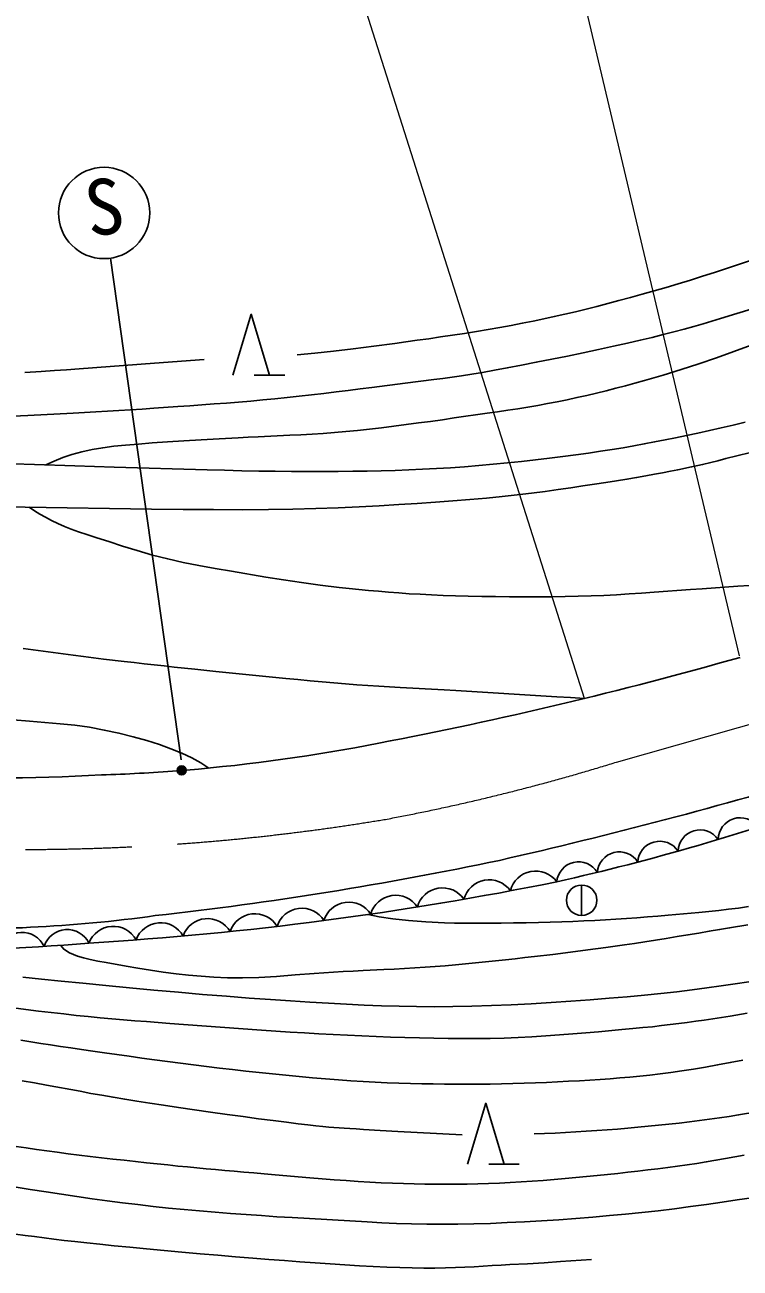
# Model space of a CAD drawing. Units: millimetres, scale not verified. Extents: x 40000 to 680000, y 20000 to 380000.
# Drawn here: x 117971 to 141474, y 261660 to 302508 of the extents above; entities that cross this region are included whole.
import ezdxf
from ezdxf.enums import TextEntityAlignment as Align

# ---------------------------------------------------------------- set-up
doc = ezdxf.new("R2010")
doc.units = ezdxf.units.MM
doc.header["$LTSCALE"] = 1000
doc.linetypes.add('CHAIN', pattern=[18.5, 12, -1.5, 3.5, -1.5])
for name, color, linetype, lineweight in [('M-BGD', 7, 'Continuous', 25), ('M-BMK', 2, 'CHAIN', 13), ('M-STR-HTXT', 7, 'Continuous', 13), ('M-STR-STRC', 7, 'Continuous', 25)]:
    doc.layers.add(name, color=color, linetype=linetype, lineweight=lineweight)
doc.styles.add('ＭＳ ゴシック', font='')
doc.styles.get('ＭＳ ゴシック').set_extended_font_data('MS Gothic')

msp = doc.modelspace()

# ---------------------------------------------------------------- hatches: boundary and pattern name
at = {"layer": 'M-BGD'}
msp.add_hatch(color=256, dxfattribs=at).paths.add_polyline_path([(123276, 278013, 0.99999), (122976, 278013, 1)])

# ---------------------------------------------------------------- linework, layer by layer
for p, q in [((125509, 291003), (126509, 291003)), ((136266, 273247), (136266, 274247)), ((136266, 273747), (136267, 273748)), ((133216, 265075), (134216, 265075))]:
    msp.add_line(p, q, dxfattribs=at)
for points in [[(126917, 291669), (127499, 291726), (128116, 291792), (128763, 291867), (129436, 291951), (130130, 292043), (130488, 292092), (130859, 292144), (131240, 292198), (131628, 292254), (132020, 292312), (132413, 292372), (132806, 292435), (133195, 292500), (133577, 292567), (133951, 292636), (134314, 292706), (134671, 292778), (135021, 292851), (135368, 292926), (135714, 293004), (136060, 293085), (136409, 293169), (136763, 293257), (137122, 293349), (137491, 293447), (137869, 293549), (138254, 293656), (138645, 293767), (139040, 293883), (139439, 294001), (139838, 294123), (140238, 294247), (140636, 294374), (141031, 294502), (141421, 294632), (142190, 294889)], [(117336, 289636), (118066, 289674), (119557, 289752), (119931, 289773), (120306, 289794), (120683, 289815), (121061, 289838), (121442, 289861), (121825, 289886), (122211, 289912), (122994, 289966), (123390, 289993), (123789, 290022), (124189, 290052), (124591, 290083), (124992, 290116), (125392, 290150), (125791, 290186), (126188, 290224), (126586, 290264), (126987, 290307), (127391, 290352), (127794, 290400), (128196, 290448), (128595, 290497), (128988, 290546), (129374, 290595), (130465, 290736), (131404, 290854), (131704, 290893), (132008, 290935), (132323, 290981), (132656, 291033), (133012, 291092), (133398, 291159), (133824, 291238), (134286, 291325), (134776, 291421), (135284, 291523), (135802, 291628), (136318, 291735), (136825, 291843), (137312, 291949), (137771, 292051), (138191, 292147), (138579, 292240), (138948, 292332), (139298, 292424), (139632, 292514), (139950, 292603), (140254, 292691), (140546, 292777), (140828, 292860), (141363, 293020), (141837, 293166)], [(124809, 291003), (125409, 293003), (126009, 291003)], [(118659, 288051), (118931, 288177), (119217, 288289), (119519, 288388), (119838, 288476), (120178, 288553), (120531, 288616), (120896, 288663), (121283, 288701), (121701, 288735), (122159, 288771), (122658, 288808), (123193, 288842), (123760, 288874), (124357, 288907), (124981, 288943), (125305, 288961), (125637, 288977), (126682, 289024), (127043, 289042), (127408, 289062), (127777, 289086), (128149, 289113), (128522, 289146), (128902, 289183), (129292, 289226), (129691, 289272), (130094, 289322), (130499, 289374), (130904, 289428), (131304, 289482), (131698, 289537), (132081, 289592), (133160, 289747), (133503, 289797), (133839, 289847), (134169, 289898), (134496, 289951), (134821, 290006), (135143, 290064), (135466, 290125), (135789, 290191), (136113, 290260), (136436, 290333), (136756, 290409), (137075, 290488), (137392, 290569), (137707, 290652), (138019, 290737), (138329, 290824), (138636, 290912), (138940, 291002), (139537, 291185), (140121, 291375), (140697, 291572), (141269, 291775), (141841, 291984)], [(117965, 291092), (118510, 291122), (118943, 291150), (119335, 291178), (119755, 291210), (122230, 291392), (123860, 291513)], [(116897, 288111), (118283, 288064), (119615, 288018), (120264, 287996), (120904, 287976), (123956, 287889), (124532, 287874), (125098, 287861), (125654, 287849), (126199, 287841), (126734, 287835), (127260, 287833), (127772, 287834), (128267, 287836), (128749, 287841), (129219, 287848), (129681, 287857), (130137, 287870), (130590, 287886), (131042, 287906), (131496, 287930), (131954, 287958), (132419, 287991), (132887, 288029), (133357, 288071), (133827, 288117), (134293, 288166), (134754, 288218), (135206, 288272), (135649, 288328), (136078, 288384), (136493, 288441), (136888, 288498), (137265, 288556), (137627, 288615), (137978, 288676), (138322, 288739), (138663, 288804), (139005, 288872), (139353, 288943), (139710, 289017), (140080, 289096), (140462, 289180), (140850, 289268), (141244, 289360), (141642, 289455)], [(117044, 286681), (117984, 286667), (122131, 286599), (123168, 286587), (124167, 286580), (125108, 286579), (125974, 286586), (126774, 286600), (127535, 286620), (128261, 286645), (128954, 286675), (129617, 286708), (130254, 286745), (130866, 286784), (131459, 286826), (132034, 286869), (132594, 286913), (133136, 286960), (133652, 287011), (134145, 287065), (134615, 287122), (135065, 287180), (135496, 287240), (135910, 287299), (136307, 287358), (136691, 287416), (137061, 287471), (137415, 287525), (137751, 287579), (138069, 287634), (138370, 287688), (138655, 287741), (138926, 287793), (139182, 287844), (139426, 287894), (139877, 287986), (140239, 288063), (140507, 288126), (140742, 288186), (141006, 288256), (141361, 288347), (141812, 288460)], [(118113, 286665), (118285, 286547), (118462, 286436), (118648, 286329), (118846, 286226), (119059, 286125), (119277, 286030), (119497, 285943), (119735, 285857), (120010, 285764), (120338, 285657), (120732, 285529), (121179, 285385), (121662, 285235), (122164, 285090), (122667, 284960), (123172, 284847), (123689, 284743), (124219, 284647), (124762, 284554), (125887, 284367), (126468, 284273), (127062, 284183), (127673, 284099), (128303, 284024), (128622, 283990), (128941, 283957), (129262, 283926), (129587, 283897), (129917, 283869), (130254, 283843), (130601, 283820), (130958, 283799), (131328, 283780), (131713, 283764), (132117, 283751), (132541, 283739), (132981, 283729), (133432, 283722), (133891, 283717), (134354, 283714), (134815, 283715), (135272, 283718), (135719, 283724), (136153, 283733), (136577, 283747), (136998, 283765), (137415, 283786), (137828, 283811), (138238, 283838), (138644, 283867), (139839, 283955), (140229, 283983), (141399, 284063), (141786, 284090)], [(117912, 282020), (118240, 281973), (118569, 281926), (118899, 281882), (119230, 281838), (119561, 281796), (119894, 281754), (120226, 281713), (120560, 281673), (121229, 281594), (121562, 281555), (121892, 281517), (122221, 281480), (122551, 281444), (122882, 281409), (123216, 281373), (123554, 281338), (124249, 281266), (126542, 281034), (126942, 280995), (127341, 280957), (127736, 280921), (128126, 280887), (128507, 280856), (128878, 280828), (129240, 280803), (129597, 280780), (129949, 280759), (130301, 280739), (131750, 280660), (132136, 280637), (135454, 280435), (135901, 280407), (136357, 280377)], [(117592, 279679), (118119, 279626), (119128, 279546), (119616, 279497), (120098, 279429), (120581, 279340), (121062, 279237), (121532, 279121), (121978, 278997), (122390, 278866), (122770, 278727), (123125, 278580), (123453, 278425), (123751, 278262), (124017, 278091)], [(129246, 273279), (129618, 273199), (130064, 273133), (130574, 273079), (131141, 273038), (131756, 273009), (132088, 272999), (132447, 272993), (132825, 272990), (133219, 272991), (133623, 272994), (134032, 273000), (134440, 273007), (134843, 273017), (135236, 273028), (135613, 273040), (135978, 273053), (136338, 273069), (136694, 273086), (137046, 273105), (137394, 273126), (137740, 273149), (138084, 273174), (138426, 273200), (138767, 273228), (139107, 273258), (140111, 273348), (140441, 273379), (140769, 273413), (141096, 273450), (141424, 273492), (141752, 273539)], [(119137, 272268), (119247, 272139), (119434, 272023), (119698, 271915), (119893, 271856), (120115, 271802), (120366, 271750), (120645, 271698), (121302, 271580), (121687, 271513), (122098, 271446), (122520, 271384), (122942, 271333), (123353, 271289), (123762, 271250), (124184, 271219), (124633, 271199), (125124, 271195), (125663, 271212), (126242, 271247), (126849, 271292), (127475, 271340), (128108, 271382), (128428, 271401), (128755, 271418), (129088, 271434), (129764, 271467), (130105, 271485), (130446, 271503), (130786, 271523), (131123, 271545), (131456, 271570), (131786, 271596), (132118, 271625), (132449, 271656), (132780, 271688), (133110, 271721), (133437, 271755), (133762, 271791), (134084, 271826), (134402, 271862), (134715, 271897), (135319, 271968), (135898, 272039), (136471, 272113), (137058, 272193), (137676, 272282), (138004, 272331), (138343, 272383), (138691, 272437), (139044, 272493), (139401, 272551), (139758, 272609), (140112, 272668), (140459, 272726), (140798, 272783), (141125, 272838), (141725, 272940)], [(117907, 271222), (118514, 271157), (119167, 271091), (119876, 271020), (120628, 270946), (121410, 270871), (122209, 270797), (123014, 270724), (123813, 270655), (124591, 270591), (125338, 270533), (126041, 270483), (126701, 270439), (127333, 270399), (127943, 270362), (128535, 270329), (129116, 270302), (129691, 270279), (130265, 270263), (130844, 270252), (131433, 270248), (132038, 270252), (132662, 270264), (133302, 270284), (133953, 270312), (134608, 270346), (135263, 270386), (135911, 270430), (136548, 270478), (137168, 270528), (137764, 270579), (138332, 270631), (138873, 270685), (139394, 270742), (139895, 270802), (140381, 270866), (140852, 270932), (141312, 271000), (141763, 271070)], [(117598, 270208), (118007, 270157), (118421, 270106), (118835, 270057), (119248, 270010), (119655, 269965), (120055, 269924), (120446, 269886), (120830, 269851), (121210, 269818), (121589, 269787), (121968, 269758), (122351, 269729), (122739, 269701), (124392, 269582), (125750, 269482), (126216, 269449), (126687, 269417), (127160, 269386), (127633, 269358), (128104, 269333), (128572, 269310), (129039, 269290), (129511, 269271), (129985, 269253), (130461, 269236), (130936, 269222), (131411, 269211), (131882, 269204), (132349, 269200), (132811, 269201), (133265, 269208), (133719, 269220), (134175, 269239), (134632, 269263), (135086, 269292), (135534, 269323), (135974, 269357), (136402, 269393), (136816, 269428), (137590, 269496), (137943, 269529), (138276, 269561), (138591, 269593), (138891, 269627), (139180, 269661), (139461, 269696), (139738, 269732), (140014, 269770), (140292, 269810), (140575, 269852), (141145, 269943), (141705, 270042)], [(117838, 269148), (118168, 269095), (118493, 269044), (118818, 268993), (119146, 268943), (119484, 268893), (119835, 268841), (120205, 268788), (120591, 268733), (120988, 268676), (121395, 268619), (121809, 268561), (122230, 268504), (122655, 268447), (123083, 268391), (123512, 268336), (123941, 268284), (124366, 268234), (124794, 268185), (125228, 268136), (125667, 268088), (126107, 268041), (126548, 267995), (126987, 267952), (127422, 267912), (127852, 267875), (128274, 267842), (128687, 267813), (129089, 267788), (129485, 267767), (129874, 267750), (130258, 267736), (130637, 267725), (131013, 267716), (131387, 267710), (131760, 267706), (132133, 267704), (132508, 267703), (132883, 267705), (133258, 267709), (133633, 267715), (134006, 267723), (134377, 267734), (134747, 267747), (135113, 267762), (135476, 267779), (135836, 267798), (136190, 267818), (136537, 267840), (136873, 267862), (137201, 267885), (137525, 267910), (137849, 267937), (138174, 267967), (138504, 268002), (138843, 268042), (139193, 268088), (139557, 268140), (139937, 268199), (140331, 268265), (140735, 268336), (141147, 268412), (141565, 268493)], [(117886, 267819), (118288, 267744), (118681, 267672), (119784, 267469), (120142, 267403), (120503, 267339), (120872, 267275), (121254, 267210), (121652, 267145), (122073, 267079), (122529, 267009), (123022, 266936), (123542, 266861), (124076, 266786), (124613, 266711), (125143, 266638), (125652, 266570), (126131, 266507), (126567, 266451), (126949, 266403), (127270, 266364), (127537, 266334), (127761, 266310), (127955, 266292), (128128, 266278), (128294, 266266), (128462, 266256), (128646, 266245), (128855, 266232), (129102, 266216), (129650, 266181), (130229, 266148), (130857, 266115), (132335, 266039)], [(132516, 265075), (133116, 267075), (133716, 265075)], [(134706, 266070), (135048, 266084), (135391, 266099), (135734, 266116), (136077, 266135), (136419, 266156), (136761, 266179), (137101, 266203), (137441, 266230), (137779, 266258), (138116, 266288), (138453, 266320), (138792, 266354), (139132, 266390), (139471, 266428), (139808, 266467), (140142, 266508), (140471, 266552), (140796, 266597), (141113, 266644), (141423, 266694), (142022, 266799)], [(117686, 265659), (118016, 265609), (118350, 265560), (118689, 265512), (119035, 265465), (119390, 265419), (119753, 265374), (120120, 265330), (120491, 265286), (120863, 265244), (121234, 265202), (121601, 265162), (121963, 265123), (122318, 265085), (122664, 265049), (122996, 265015), (123316, 264983), (123627, 264953), (123933, 264924), (124236, 264896), (124540, 264869), (124848, 264842), (125165, 264814), (125492, 264787), (125835, 264758), (126194, 264728), (127340, 264629), (127736, 264596), (128134, 264565), (128530, 264535), (128922, 264509), (129307, 264486), (129682, 264467), (130047, 264452), (130407, 264439), (130762, 264429), (131113, 264421), (131462, 264416), (131809, 264414), (132156, 264415), (132504, 264419), (132854, 264426), (133206, 264436), (133563, 264450), (133922, 264469), (134283, 264491), (134644, 264516), (135005, 264544), (135365, 264575), (135723, 264606), (136078, 264639), (136428, 264673), (136773, 264706), (137113, 264740), (137451, 264774), (137785, 264810), (138117, 264847), (138445, 264885), (138771, 264925), (139094, 264966), (139415, 265009), (139733, 265054), (140048, 265101), (140362, 265151), (140676, 265204), (140988, 265259), (141298, 265315), (141605, 265374)], [(117623, 264328), (118149, 264245), (118666, 264165), (119176, 264087), (119679, 264013), (120179, 263941), (120678, 263873), (121177, 263808), (121678, 263746), (122184, 263688), (122693, 263634), (123203, 263584), (123713, 263538), (124223, 263496), (124732, 263456), (125241, 263419), (125749, 263384), (126255, 263351), (126759, 263320), (129217, 263176), (129701, 263151), (130187, 263131), (130678, 263115), (131175, 263104), (131680, 263100), (132197, 263103), (132727, 263114), (133271, 263131), (133824, 263154), (134385, 263182), (134949, 263214), (135514, 263252), (136076, 263293), (136631, 263338), (137178, 263385), (137712, 263435), (138242, 263489), (138777, 263548), (139313, 263613), (139846, 263681), (140371, 263752), (140883, 263825), (141379, 263899), (141855, 263975)], [(117667, 262781), (117983, 262736), (118292, 262694), (118603, 262653), (118922, 262613), (119258, 262573), (119617, 262533), (120007, 262490), (120435, 262445), (120909, 262396), (121424, 262345), (121973, 262293), (122545, 262239), (123132, 262185), (123726, 262133), (124317, 262081), (124897, 262032), (125457, 261987), (125987, 261946), (126499, 261907), (127007, 261869), (127510, 261833), (128004, 261799), (128489, 261767), (128962, 261739), (129421, 261714), (129865, 261693), (130291, 261676), (130697, 261665), (131082, 261660), (131444, 261661), (131788, 261667), (132116, 261678), (132431, 261691), (132735, 261707), (133033, 261724), (133326, 261742), (133617, 261759), (133910, 261774), (134486, 261804), (135038, 261838), (135570, 261874), (136593, 261946)]]:
    msp.add_lwpolyline(points, dxfattribs=at)
msp.add_lwpolyline([(123276, 278013, 0.99999), (122976, 278013, 1)], format="xyb", close=True, dxfattribs=at)
msp.add_circle((136266, 273747), 500, dxfattribs=at)
for centre, radius, start, end in [((103583, 414896), 138454, 280.83119, 285.88257), ((117179, 336265), 58495, 259.69406, 273.24415), ((118619, 334419), 56586, 274.7203, 281.1904), ((118619, 334419), 56586, 271.8935, 274.4165), ((95751, 440903), 170101, 282.84318, 286.63384), ((119075, 347470), 74927, 282.62153, 289.96038), ((141472, 275736), 721, 35.4691, 179.2097), ((140156, 275338), 721, 34.4207, 178.1612), ((137502, 274615), 721, 32.3238, 176.0644), ((138832, 274965), 721, 33.3723, 177.1128), ((109053, 391642), 119133, 276.36377, 281.87227), ((136166, 274290), 721, 31.2754, 175.016), ((134755, 273855), 854, 35.7226, 166.3809), ((113354, 383425), 111287, 273.46393, 281.45108), ((131692, 273301), 854, 34.1251, 164.7834), ((133225, 273567), 854, 34.9239, 165.5822), ((128615, 272832), 854, 32.5277, 163.186), ((130155, 273056), 854, 33.3264, 163.9847), ((125526, 272450), 854, 30.9303, 161.5886), ((127072, 272630), 854, 31.729, 162.3873), ((115988, 318077), 45271, 267.5199, 277.9602), ((120876, 272038), 854, 28.5341, 159.1924), ((122428, 272154), 854, 29.3329, 159.9912), ((123978, 272291), 854, 30.1316, 160.7899), ((114476, 337963), 65860, 263.30457, 274.8788), ((117881, 271891), 799, 25.2365, 160.663), ((119363, 271985), 799, 26.5225, 161.9491)]:
    msp.add_arc(centre, radius, start, end, dxfattribs=at)
at = {"layer": 'M-BMK'}
msp.add_line((137415, 278288), (163172, 285579), dxfattribs=at)
for centre, radius, start, end in [((117418, 342708), 67453, 280.59164, 287.24555), ((117914, 347546), 72130, 259.33477, 279.49746)]:
    msp.add_arc(centre, radius, start, end, dxfattribs=at)
at = {"layer": 'M-STR-HTXT'}
msp.add_line((132956, 317573), (141445, 281775), dxfattribs=at)
at = {"layer": 'M-STR-STRC', "lineweight": 13}
msp.add_line((136357, 280377), (123514, 320853), dxfattribs=at)
at = {"layer": 'M-STR-STRC'}
msp.add_line((123107, 278361), (120783, 294842), dxfattribs=at)
msp.add_circle((120574, 296328), 1500, dxfattribs=at)

# ---------------------------------------------------------------- texts
at = {"layer": 'M-STR-STRC', "style": 'ＭＳ ゴシック'}
msp.add_text('S', height=1833, rotation=7.966, dxfattribs=at).set_placement((120776, 295083), align=Align.BOTTOM_CENTER)

doc.saveas('drawing.dxf')
